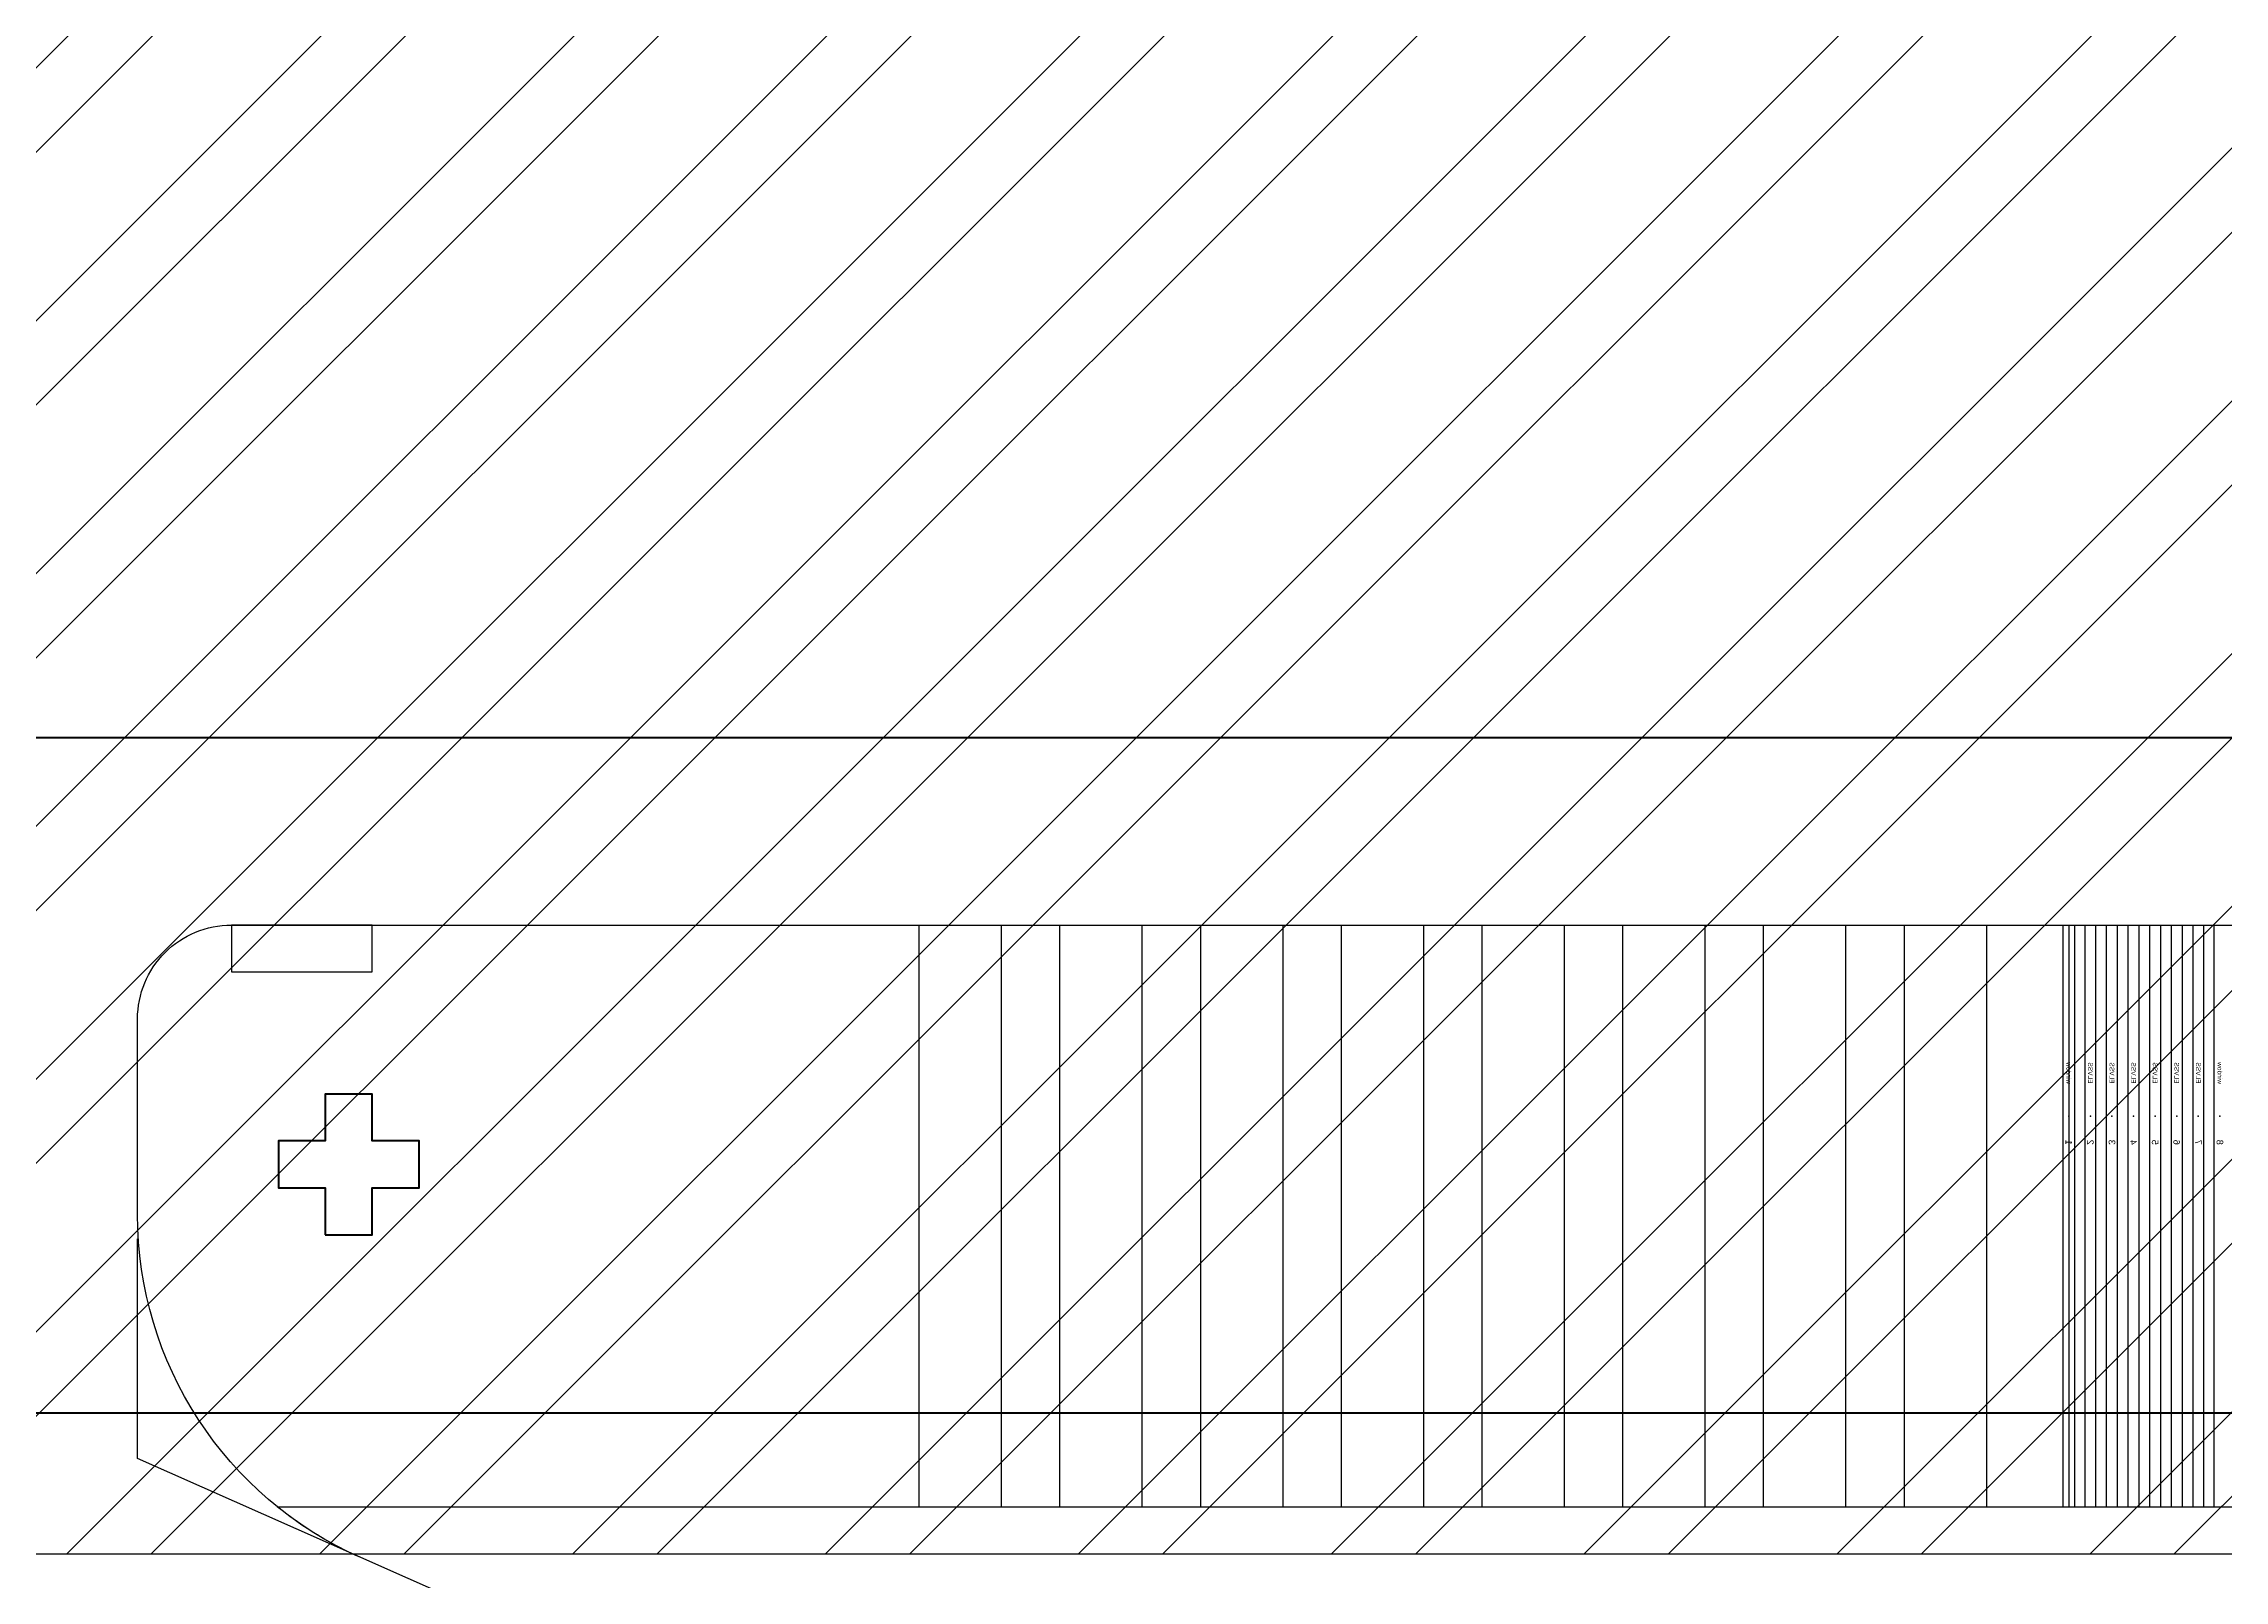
# Model space of a CAD drawing. Header units: millimetres. Extents: x 511 to 867, y 19 to 249.
# Drawn here: x 595.738 to 598.062, y 118.437 to 120.075 of the extents above; entities that cross this region are included whole.
import ezdxf
from ezdxf.enums import TextEntityAlignment as Align

# ---------------------------------------------------------------- set-up
doc = ezdxf.new("R2010")
doc.units = ezdxf.units.MM
for name, color, linetype in [('01 Copper', 3, 'Continuous'), ('03 Solder Resist', 6, 'Continuous'), ('04 Cutline', 4, 'Continuous'), ('09 Center_line', 1, 'Continuous'), ('10 Lead no', 1, 'Continuous'), ('11 Lead name', 2, 'Continuous'), ('DEF_LEADPOINT', 7, 'Continuous'), ('Layout.drawing', 5, 'Continuous'), ('SD1.drawing', 6, 'Continuous')]:
    doc.layers.add(name, color=color, linetype=linetype)
doc.styles.add('MBC_Arial_Font', font='arial.ttf')

# ---------------------------------------------------------------- blocks, each defined once
blk = doc.blocks.new('12356210')
at = {"layer": 'SD1.drawing', "color": 30, "linetype": 'Continuous', "lineweight": 100}
blk.add_lwpolyline([(267.015, 112.4143), (267.065, 112.4143), (267.065, 112.4643), (267.115, 112.4643), (267.115, 112.5143), (267.065, 112.5143), (267.065, 112.5643), (267.015, 112.5643), (267.015, 112.5143), (266.965, 112.5143), (266.965, 112.4643), (267.015, 112.4643)], close=True, dxfattribs=at)
blk = doc.blocks.new('*U251', base_point=(-0.9194, 5.6843))
at = {"color": 1}
blk.add_point((-0.9194, 5.6843), dxfattribs=at)
at = {"layer": 'DEF_LEADPOINT', "color": 1, "style": 'MBC_Arial_Font', "flags": 1}
for tag, p in [('LEAD_NO', (-0.9194, 5.6882)), ('NAME', (-0.9194, 5.6849)), ('LOCATION', (-0.9194, 5.681)), ('LEADTYPE', (-0.9194, 5.6777)), ('NOTE1', (-0.9194, 5.6744)), ('NOTE2', (-0.9194, 5.6711))]:
    blk.add_attdef(tag, p, '', height=0.00221, dxfattribs=at)
blk = doc.blocks.new('*U252', base_point=(-0.8964, 5.6843))
at = {"color": 1}
blk.add_point((-0.8964, 5.6843), dxfattribs=at)
at = {"layer": 'DEF_LEADPOINT', "color": 1, "style": 'MBC_Arial_Font', "flags": 1}
for tag, p in [('LEAD_NO', (-0.8964, 5.6882)), ('NAME', (-0.8964, 5.6849)), ('LOCATION', (-0.8964, 5.681)), ('LEADTYPE', (-0.8964, 5.6777)), ('NOTE1', (-0.8964, 5.6744)), ('NOTE2', (-0.8964, 5.6711))]:
    blk.add_attdef(tag, p, '', height=0.00221, dxfattribs=at)
blk = doc.blocks.new('*U253', base_point=(-0.8734, 5.6843))
at = {"color": 1}
blk.add_point((-0.8734, 5.6843), dxfattribs=at)
at = {"layer": 'DEF_LEADPOINT', "color": 1, "style": 'MBC_Arial_Font', "flags": 1}
for tag, p in [('LEAD_NO', (-0.8734, 5.6882)), ('NAME', (-0.8734, 5.6849)), ('LOCATION', (-0.8734, 5.681)), ('LEADTYPE', (-0.8734, 5.6777)), ('NOTE1', (-0.8734, 5.6744)), ('NOTE2', (-0.8734, 5.6711))]:
    blk.add_attdef(tag, p, '', height=0.00221, dxfattribs=at)
blk = doc.blocks.new('*U254', base_point=(-0.8504, 5.6843))
at = {"color": 1}
blk.add_point((-0.8504, 5.6843), dxfattribs=at)
at = {"layer": 'DEF_LEADPOINT', "color": 1, "style": 'MBC_Arial_Font', "flags": 1}
for tag, p in [('LEAD_NO', (-0.8504, 5.6882)), ('NAME', (-0.8504, 5.6849)), ('LOCATION', (-0.8504, 5.681)), ('LEADTYPE', (-0.8504, 5.6777)), ('NOTE1', (-0.8504, 5.6744)), ('NOTE2', (-0.8504, 5.6711))]:
    blk.add_attdef(tag, p, '', height=0.00221, dxfattribs=at)
blk = doc.blocks.new('*U255', base_point=(-0.8275, 5.6843))
at = {"color": 1}
blk.add_point((-0.8275, 5.6843), dxfattribs=at)
at = {"layer": 'DEF_LEADPOINT', "color": 1, "style": 'MBC_Arial_Font', "flags": 1}
for tag, p in [('LEAD_NO', (-0.8275, 5.6882)), ('NAME', (-0.8275, 5.6849)), ('LOCATION', (-0.8275, 5.681)), ('LEADTYPE', (-0.8275, 5.6777)), ('NOTE1', (-0.8275, 5.6744)), ('NOTE2', (-0.8275, 5.6711))]:
    blk.add_attdef(tag, p, '', height=0.00221, dxfattribs=at)
blk = doc.blocks.new('*U256', base_point=(-0.8045, 5.6843))
at = {"color": 1}
blk.add_point((-0.8045, 5.6843), dxfattribs=at)
at = {"layer": 'DEF_LEADPOINT', "color": 1, "style": 'MBC_Arial_Font', "flags": 1}
for tag, p in [('LEAD_NO', (-0.8045, 5.6882)), ('NAME', (-0.8045, 5.6849)), ('LOCATION', (-0.8045, 5.681)), ('LEADTYPE', (-0.8045, 5.6777)), ('NOTE1', (-0.8045, 5.6744)), ('NOTE2', (-0.8045, 5.6711))]:
    blk.add_attdef(tag, p, '', height=0.00221, dxfattribs=at)
blk = doc.blocks.new('*U257', base_point=(-0.7815, 5.6843))
at = {"color": 1}
blk.add_point((-0.7815, 5.6843), dxfattribs=at)
at = {"layer": 'DEF_LEADPOINT', "color": 1, "style": 'MBC_Arial_Font', "flags": 1}
for tag, p in [('LEAD_NO', (-0.7815, 5.6882)), ('NAME', (-0.7815, 5.6849)), ('LOCATION', (-0.7815, 5.681)), ('LEADTYPE', (-0.7815, 5.6777)), ('NOTE1', (-0.7815, 5.6744)), ('NOTE2', (-0.7815, 5.6711))]:
    blk.add_attdef(tag, p, '', height=0.00221, dxfattribs=at)
blk = doc.blocks.new('*U258', base_point=(-0.7585, 5.6843))
at = {"color": 1}
blk.add_point((-0.7585, 5.6843), dxfattribs=at)
at = {"layer": 'DEF_LEADPOINT', "color": 1, "style": 'MBC_Arial_Font', "flags": 1}
for tag, p in [('LEAD_NO', (-0.7585, 5.6882)), ('NAME', (-0.7585, 5.6849)), ('LOCATION', (-0.7585, 5.681)), ('LEADTYPE', (-0.7585, 5.6777)), ('NOTE1', (-0.7585, 5.6744)), ('NOTE2', (-0.7585, 5.6711))]:
    blk.add_attdef(tag, p, '', height=0.00221, dxfattribs=at)
blk = doc.blocks.new('444444')
blk.add_lwpolyline([(176.5675, 272.7846), (176.3297, 272.8901), (176.3297, 273.1244)])
blk.add_lwpolyline([(177.8608, 271.0388, 0.309673), (178.1802, 271.505), (178.1802, 271.9392, 0.296598), (178.0612, 272.122), (176.5675, 272.7846, -0.065321), (176.4786, 272.8388), (185.1927, 272.8388, -0.065321), (185.1038, 272.7846), (183.6101, 272.122, 0.296598), (183.4912, 271.9392), (183.4912, 271.0388)], format="xyb", close=True)
at = {"layer": '01 Copper'}
for p, q in [((178.3811, 272.8388), (178.3811, 273.4588)), ((178.3931, 273.4588), (178.3931, 272.8388)), ((178.4041, 273.4588), (178.4041, 272.8388)), ((178.5311, 272.8388), (178.5311, 273.4588))]:
    blk.add_line(p, q, dxfattribs=at)
for points in [[(176.4297, 273.4588), (176.4297, 273.4088), (176.5797, 273.4088), (176.5797, 273.4588)], [(176.4797, 273.2288), (176.5297, 273.2288), (176.5297, 273.2788), (176.5797, 273.2788), (176.5797, 273.2288), (176.6297, 273.2288), (176.6297, 273.1788), (176.5797, 273.1788), (176.5797, 273.1288), (176.5297, 273.1288), (176.5297, 273.1788), (176.4797, 273.1788)]]:
    blk.add_lwpolyline(points, close=True, dxfattribs=at)
for points in [[(177.1621, 273.4588), (177.1621, 272.8388)], [(177.2501, 272.8388), (177.2501, 273.4588)], [(177.312, 273.4588), (177.312, 272.8388)], [(177.4, 272.8388), (177.4, 273.4588)], [(177.462, 273.4588), (177.462, 272.8388)], [(177.55, 272.8388), (177.55, 273.4588)], [(177.6119, 273.4588), (177.6119, 272.8388)], [(177.6999, 272.8388), (177.6999, 273.4588)], [(177.7619, 273.4588), (177.7619, 272.8388)], [(177.8499, 272.8388), (177.8499, 273.4588)], [(177.9118, 273.4588), (177.9118, 272.8388)], [(177.9998, 272.8388), (177.9998, 273.4588)], [(178.0617, 273.4588), (178.0617, 272.8388)], [(178.1497, 272.8388), (178.1497, 273.4588)], [(178.2117, 273.4588), (178.2117, 272.8388)], [(178.2997, 272.8388), (178.2997, 273.4588)], [(178.4161, 272.8388), (178.4161, 273.4588)], [(178.4271, 273.4588), (178.4271, 272.8388)], [(178.4391, 272.8388), (178.4391, 273.4588)], [(178.4501, 273.4588), (178.4501, 272.8388)], [(178.4621, 272.8388), (178.4621, 273.4588)], [(178.4731, 273.4588), (178.4731, 272.8388)], [(178.4851, 272.8388), (178.4851, 273.4588)], [(178.4961, 273.4588), (178.4961, 272.8388)], [(178.5081, 272.8388), (178.5081, 273.4588)], [(178.5191, 273.4588), (178.5191, 272.8388)], [(178.5421, 272.8388), (178.5421, 273.4588)]]:
    blk.add_lwpolyline(points, dxfattribs=at)
at = {"layer": '03 Solder Resist'}
blk.add_line((176.4786, 272.8388), (185.1927, 272.8388), dxfattribs=at)
at = {"layer": '04 Cutline'}
blk.add_lwpolyline([(178.0612, 272.122), (176.5675, 272.7846, -0.296598), (176.3297, 273.1502), (176.3297, 273.3588, -0.414214), (176.4297, 273.4588), (185.2417, 273.4588, -0.414214), (185.3417, 273.3588), (185.3417, 273.1502, -0.296598), (185.1038, 272.7846), (183.6101, 272.122, 0.296598)], format="xyb", dxfattribs=at)
at = {"layer": '09 Center_line'}
blk.add_lwpolyline([(178.3871, 273.4588), (178.3871, 272.8388)], dxfattribs=at)
at = {"layer": 'DEF_LEADPOINT', "color": 1, "xscale": -1}
for name, p in [('*U258', (178.3871, 273.255)), ('*U257', (178.4101, 273.255)), ('*U256', (178.4331, 273.255)), ('*U255', (178.4561, 273.255)), ('*U254', (178.4791, 273.255)), ('*U253', (178.5021, 273.255)), ('*U252', (178.5251, 273.255)), ('*U251', (178.5481, 273.255))]:
    blk.add_blockref(name, p, dxfattribs=at)
at = {"layer": '10 Lead no', "style": 'MBC_Arial_Font', "text_generation_flag": 2}
for s, p in [('1', (178.3871, 273.2273)), ('2', (178.4101, 273.2273)), ('3', (178.4331, 273.2273)), ('4', (178.4561, 273.2273)), ('5', (178.4791, 273.2273)), ('6', (178.5021, 273.2273)), ('7', (178.5251, 273.2273)), ('8', (178.5481, 273.2273))]:
    blk.add_text(s, height=0.007, rotation=270, dxfattribs=at).set_placement(p, align=Align.MIDDLE_CENTER)
at = {"layer": '11 Lead name', "style": 'MBC_Arial_Font', "text_generation_flag": 2}
for s, p in [('window', (178.3871, 273.3011)), ('ELVSS', (178.4101, 273.3011)), ('ELVSS', (178.4331, 273.3011)), ('ELVSS', (178.4561, 273.3011)), ('ELVSS', (178.4791, 273.3011)), ('ELVSS', (178.5021, 273.3011)), ('ELVSS', (178.5251, 273.3011)), ('window', (178.5481, 273.3011))]:
    blk.add_text(s, height=0.005, rotation=270, dxfattribs=at).set_placement(p, align=Align.MIDDLE_CENTER)

msp = doc.modelspace()

# ---------------------------------------------------------------- hatches: boundary and pattern name
at = {"true_color": 0x000000}
h = msp.add_hatch(dxfattribs=at)
h.set_pattern_fill('ANSI32', color=18, scale=0.02)
h.set_pattern_definition([(45, (513.89235, -136.09606), (-0.13470384, 0.13470384), []), (45, (513.98215, -136.09606), (-0.13470384, 0.13470384), [])])
h.paths.add_polyline_path([(613.5944, 199.1171, 0.414214), (611.7944, 200.9171), (588.8944, 200.9171, 0.414214), (587.0944, 199.1171), (587.0944, 120.2651, 0.414214), (588.8944, 118.4651), (611.7944, 118.4651, 0.414214), (613.5944, 120.2651)])
h.paths.add_polyline_path([(611.5944, 121.9651, -0.414214), (610.0944, 120.4651), (590.5944, 120.4651, -0.414214), (589.0944, 121.9651), (589.0944, 197.4171, -0.414214), (590.5944, 198.9171), (610.0944, 198.9171, -0.414214), (611.5944, 197.4171)], flags=16)

# ---------------------------------------------------------------- linework, layer by layer
at = {"color": 251, "true_color": 0x636466}
msp.add_lwpolyline([(588.8944, 118.4651), (611.7944, 118.4651, 0.414214), (613.5944, 120.2651), (613.5944, 199.1171, 0.414214), (611.7944, 200.9171), (588.8944, 200.9171, 0.414214), (587.0944, 199.1171), (587.0944, 120.2651, 0.414214)], format="xyb", close=True, dxfattribs=at)
at = {"layer": 'Layout.drawing', "color": 125, "linetype": 'Continuous', "lineweight": 100}
msp.add_lwpolyline([(588.4404, 118.6151), (612.2484, 118.6151), (612.2484, 199.6671), (588.4404, 199.6671)], close=True, dxfattribs=at)
msp.add_lwpolyline([(588.4404, 118.6151), (612.2484, 118.6151), (612.2484, 199.6671), (588.4404, 199.6671)], close=True, dxfattribs=at)
msp.add_lwpolyline([(588.4404, 119.3351), (612.2484, 119.3351)], dxfattribs=at)
msp.add_lwpolyline([(588.4404, 119.3351), (612.2484, 119.3351)], dxfattribs=at)

# ---------------------------------------------------------------- block references
msp.add_blockref('12356210', (329.0234, 6.3907))
at = {"color": 2}
msp.add_blockref('444444', (419.5087, -154.3237), dxfattribs=at)

doc.saveas('drawing.dxf')
